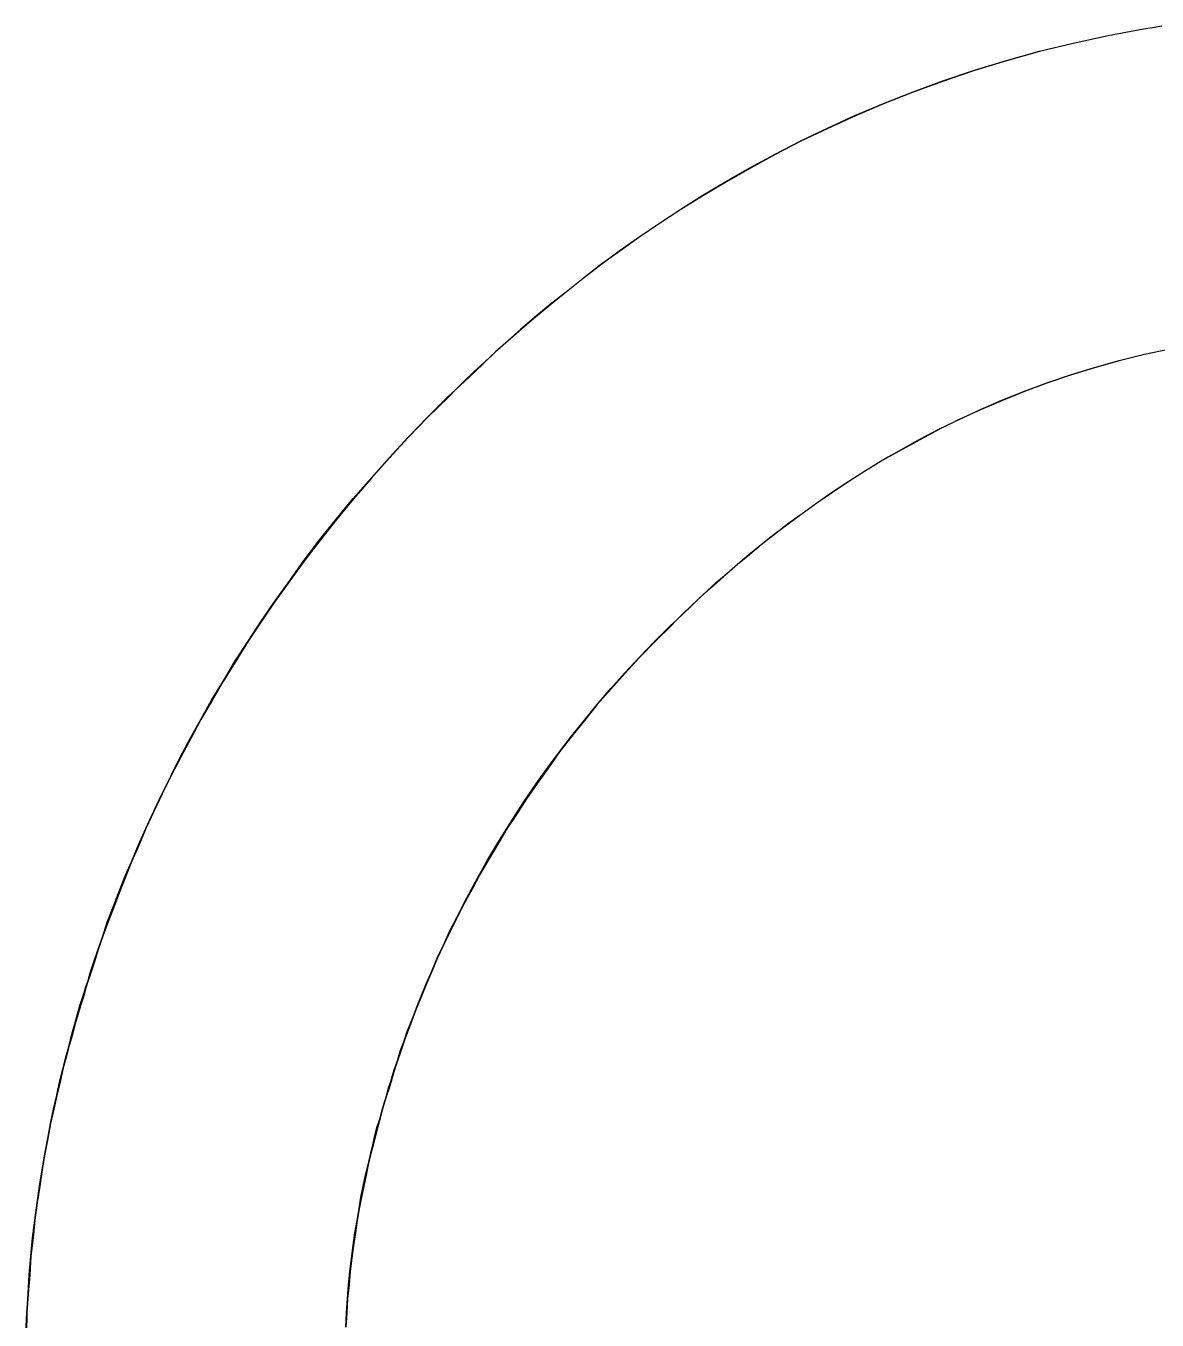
# Model space of a CAD drawing. Extents: x 22 to 393, y -205 to -25.
# Drawn here: x 360.26 to 362.275, y -45.495 to -43.191 of the extents above; entities that cross this region are included whole.
import ezdxf

# ---------------------------------------------------------------- set-up
doc = ezdxf.new("R2010")
doc.units = 0
doc.layers.add('BLACK', color=7, linetype='CONTINUOUS')

msp = doc.modelspace()

# ---------------------------------------------------------------- linework, layer by layer
at = {"layer": 'BLACK', "linetype": 'CONTINUOUS'}
for p, q in [((362.251, -43.196), (362.267, -43.1934)), ((362.267, -43.194), (362.251, -43.1966)), ((362.267, -43.1934), (362.284, -43.1905)), ((362.284, -43.1911), (362.267, -43.194)), ((362.267, -43.1934), (362.267, -43.1934)), ((362.267, -43.194), (362.267, -43.194)), ((362.267, -43.194), (362.267, -43.194)), ((362.126, -43.221), (362.188, -43.2077)), ((362.188, -43.2083), (362.126, -43.2216)), ((362.188, -43.2077), (362.251, -43.196)), ((362.251, -43.1966), (362.188, -43.2083)), ((362.188, -43.2077), (362.188, -43.2077)), ((362.188, -43.2077), (362.188, -43.2077)), ((362.188, -43.2077), (362.188, -43.2077)), ((362.188, -43.2083), (362.188, -43.2083)), ((362.188, -43.2083), (362.188, -43.2083)), ((362.251, -43.196), (362.251, -43.196)), ((362.251, -43.196), (362.251, -43.196)), ((362.007, -43.252), (362.066, -43.2358)), ((362.066, -43.2364), (362.007, -43.2526)), ((362.066, -43.2358), (362.126, -43.221)), ((362.126, -43.2216), (362.066, -43.2364)), ((362.066, -43.2358), (362.066, -43.2358)), ((362.066, -43.2358), (362.066, -43.2358)), ((362.066, -43.2358), (362.066, -43.2358)), ((362.126, -43.221), (362.126, -43.221)), ((362.126, -43.221), (362.126, -43.221)), ((362.126, -43.221), (362.126, -43.221)), ((361.95, -43.2695), (362.007, -43.252)), ((362.007, -43.2526), (361.95, -43.27)), ((362.007, -43.252), (362.007, -43.252)), ((362.007, -43.252), (362.007, -43.252)), ((362.007, -43.2526), (362.007, -43.2526)), ((361.894, -43.2881), (361.95, -43.2695)), ((361.95, -43.27), (361.895, -43.2887)), ((361.95, -43.2695), (361.95, -43.2695)), ((361.95, -43.2695), (361.95, -43.2695)), ((361.95, -43.2695), (361.95, -43.2695)), ((361.95, -43.27), (361.95, -43.27)), ((361.95, -43.27), (361.95, -43.27)), ((361.788, -43.3285), (361.841, -43.3078)), ((361.841, -43.3084), (361.788, -43.3291)), ((361.841, -43.3078), (361.894, -43.2881)), ((361.895, -43.2887), (361.841, -43.3084)), ((361.841, -43.3078), (361.841, -43.3078)), ((361.841, -43.3078), (361.841, -43.3078)), ((361.841, -43.3084), (361.841, -43.3084)), ((361.894, -43.2881), (361.894, -43.2881)), ((361.894, -43.2881), (361.894, -43.2881)), ((361.895, -43.2887), (361.895, -43.2887)), ((361.737, -43.3501), (361.788, -43.3285)), ((361.788, -43.3291), (361.738, -43.3507)), ((361.788, -43.3285), (361.788, -43.3285)), ((361.788, -43.3285), (361.788, -43.3285)), ((361.688, -43.3725), (361.737, -43.3501)), ((361.738, -43.3507), (361.689, -43.373)), ((361.737, -43.3501), (361.737, -43.3501)), ((361.737, -43.3501), (361.737, -43.3501)), ((361.641, -43.3955), (361.688, -43.3725)), ((361.689, -43.373), (361.641, -43.396)), ((361.688, -43.3725), (361.688, -43.3725)), ((361.688, -43.3725), (361.688, -43.3725)), ((361.688, -43.3725), (361.688, -43.3725)), ((361.595, -43.4191), (361.641, -43.3955)), ((361.641, -43.396), (361.595, -43.4196)), ((361.641, -43.3955), (361.641, -43.3955)), ((361.641, -43.3955), (361.641, -43.3955)), ((361.641, -43.396), (361.641, -43.396)), ((361.55, -43.4431), (361.595, -43.4191)), ((361.595, -43.4196), (361.551, -43.4437)), ((361.595, -43.4191), (361.595, -43.4191)), ((361.595, -43.4191), (361.595, -43.4191)), ((361.595, -43.4191), (361.595, -43.4191)), ((361.595, -43.4196), (361.595, -43.4196)), ((361.595, -43.4196), (361.595, -43.4196)), ((361.507, -43.4675), (361.55, -43.4431)), ((361.551, -43.4437), (361.508, -43.4681)), ((361.55, -43.4431), (361.55, -43.4431)), ((361.551, -43.4437), (361.551, -43.4437)), ((361.466, -43.4922), (361.507, -43.4675)), ((361.508, -43.4681), (361.467, -43.4927)), ((361.507, -43.4675), (361.507, -43.4675)), ((361.507, -43.4675), (361.507, -43.4675)), ((361.427, -43.517), (361.466, -43.4922)), ((361.467, -43.4927), (361.427, -43.5175)), ((361.466, -43.4922), (361.466, -43.4922)), ((361.466, -43.4922), (361.466, -43.4922)), ((361.389, -43.5419), (361.427, -43.517)), ((361.427, -43.517), (361.427, -43.517)), ((361.427, -43.517), (361.427, -43.517)), ((361.427, -43.5175), (361.389, -43.5424)), ((361.427, -43.5175), (361.427, -43.5175)), ((361.352, -43.5667), (361.389, -43.5419)), ((361.389, -43.5424), (361.352, -43.5672)), ((361.389, -43.5419), (361.389, -43.5419)), ((361.389, -43.5419), (361.389, -43.5419)), ((361.389, -43.5424), (361.389, -43.5424)), ((361.317, -43.5914), (361.352, -43.5667)), ((361.352, -43.5672), (361.318, -43.5919)), ((361.352, -43.5667), (361.352, -43.5667)), ((361.352, -43.5667), (361.352, -43.5667)), ((361.352, -43.5672), (361.352, -43.5672)), ((361.284, -43.6158), (361.317, -43.5914)), ((361.318, -43.5919), (361.284, -43.6163)), ((361.317, -43.5914), (361.317, -43.5914)), ((361.253, -43.6398), (361.284, -43.6158)), ((361.284, -43.6163), (361.253, -43.6403)), ((361.284, -43.6158), (361.284, -43.6158)), ((361.284, -43.6158), (361.284, -43.6158)), ((361.284, -43.6163), (361.284, -43.6163)), ((361.223, -43.6634), (361.253, -43.6398)), ((361.253, -43.6403), (361.223, -43.6639)), ((361.253, -43.6398), (361.253, -43.6398)), ((361.253, -43.6403), (361.253, -43.6403)), ((361.253, -43.6403), (361.253, -43.6403)), ((361.194, -43.6864), (361.223, -43.6634)), ((361.223, -43.6639), (361.195, -43.6869)), ((361.223, -43.6634), (361.223, -43.6634)), ((361.223, -43.6639), (361.223, -43.6639)), ((361.223, -43.6639), (361.223, -43.6639)), ((361.167, -43.7088), (361.194, -43.6864)), ((361.195, -43.6869), (361.168, -43.7092)), ((361.194, -43.6864), (361.194, -43.6864)), ((361.194, -43.6864), (361.194, -43.6864)), ((361.195, -43.6869), (361.195, -43.6869)), ((361.142, -43.7303), (361.167, -43.7088)), ((361.168, -43.7092), (361.143, -43.7308)), ((361.167, -43.7088), (361.167, -43.7088)), ((361.168, -43.7092), (361.168, -43.7092)), ((361.168, -43.7092), (361.168, -43.7092)), ((361.119, -43.751), (361.142, -43.7304)), ((361.143, -43.7308), (361.119, -43.7515)), ((361.142, -43.7304), (361.142, -43.7303)), ((361.143, -43.7308), (361.143, -43.7308)), ((361.077, -43.7894), (361.097, -43.7708)), ((361.097, -43.7708), (361.119, -43.7511)), ((361.119, -43.7515), (361.097, -43.7712)), ((361.097, -43.7708), (361.097, -43.7708)), ((361.097, -43.7708), (361.097, -43.7708)), ((361.119, -43.7511), (361.119, -43.751)), ((361.119, -43.7515), (361.119, -43.7515)), ((361.119, -43.7515), (361.119, -43.7515)), ((362.253, -43.7754), (362.299, -43.7654)), ((362.299, -43.766), (362.253, -43.776)), ((361.058, -43.8069), (361.077, -43.7894)), ((361.077, -43.7898), (361.059, -43.8073)), ((361.097, -43.7712), (361.077, -43.7898)), ((361.077, -43.7894), (361.077, -43.7894)), ((361.097, -43.7712), (361.097, -43.7712)), ((362.164, -43.7988), (362.208, -43.7865)), ((362.208, -43.7871), (362.164, -43.7994)), ((362.208, -43.7865), (362.253, -43.7754)), ((362.253, -43.776), (362.208, -43.7871)), ((362.208, -43.7865), (362.208, -43.7865)), ((362.208, -43.7865), (362.208, -43.7865)), ((362.208, -43.7865), (362.208, -43.7865)), ((362.208, -43.7871), (362.208, -43.7871)), ((362.253, -43.7754), (362.253, -43.7754)), ((362.253, -43.7754), (362.253, -43.7754)), ((362.253, -43.7754), (362.253, -43.7754)), ((361.041, -43.823), (361.058, -43.8069)), ((361.059, -43.8073), (361.042, -43.8235)), ((361.058, -43.8069), (361.058, -43.8069)), ((362.079, -43.8262), (362.121, -43.8121)), ((362.121, -43.8126), (362.079, -43.8268)), ((362.121, -43.8121), (362.164, -43.7988)), ((362.164, -43.7994), (362.121, -43.8126)), ((362.121, -43.8121), (362.121, -43.8121)), ((362.121, -43.8121), (362.121, -43.8121)), ((362.121, -43.8126), (362.121, -43.8126)), ((362.164, -43.7988), (362.164, -43.7988)), ((362.164, -43.7988), (362.164, -43.7988)), ((362.164, -43.7988), (362.164, -43.7988)), ((362.164, -43.7994), (362.164, -43.7994)), ((361.012, -43.8511), (361.026, -43.8378)), ((361.026, -43.8382), (361.013, -43.8515)), ((361.026, -43.8378), (361.041, -43.823)), ((361.042, -43.8235), (361.026, -43.8382)), ((361.026, -43.8378), (361.026, -43.8378)), ((361.026, -43.8378), (361.026, -43.8378)), ((361.026, -43.8382), (361.026, -43.8382)), ((361.041, -43.823), (361.041, -43.823)), ((361.042, -43.8235), (361.042, -43.8235)), ((362.039, -43.8413), (362.079, -43.8262)), ((362.079, -43.8268), (362.039, -43.8418)), ((362.079, -43.8262), (362.079, -43.8262)), ((362.079, -43.8262), (362.079, -43.8262)), ((360.976, -43.887), (361.012, -43.8511)), ((361.013, -43.8515), (360.976, -43.8875)), ((361.012, -43.8511), (361.012, -43.8511)), ((361.013, -43.8515), (361.013, -43.8515)), ((361.961, -43.8736), (361.999, -43.8571)), ((362, -43.8577), (361.961, -43.8741)), ((361.999, -43.8571), (362.039, -43.8413)), ((361.999, -43.8571), (361.999, -43.8571)), ((361.999, -43.8571), (361.999, -43.8571)), ((362.039, -43.8419), (362, -43.8576)), ((362, -43.8576), (362, -43.8576)), ((362, -43.8576), (362, -43.8577)), ((362.039, -43.8413), (362.039, -43.8413)), ((362.039, -43.8413), (362.039, -43.8413)), ((362.039, -43.8418), (362.039, -43.8418)), ((362.039, -43.8418), (362.039, -43.8419)), ((361.924, -43.8907), (361.961, -43.8736)), ((361.961, -43.8741), (361.924, -43.8912)), ((361.961, -43.8736), (361.961, -43.8736)), ((361.961, -43.8736), (361.961, -43.8736)), ((361.961, -43.8741), (361.961, -43.8741)), ((360.941, -43.9232), (360.976, -43.887)), ((360.976, -43.8875), (360.941, -43.9236)), ((360.976, -43.887), (360.976, -43.887)), ((361.853, -43.9264), (361.888, -43.9083)), ((361.888, -43.9089), (361.854, -43.9269)), ((361.888, -43.9083), (361.924, -43.8907)), ((361.924, -43.8912), (361.888, -43.9089)), ((361.888, -43.9083), (361.888, -43.9083)), ((361.888, -43.9083), (361.888, -43.9083)), ((361.924, -43.8907), (361.924, -43.8907)), ((361.924, -43.8907), (361.924, -43.8907)), ((361.924, -43.8912), (361.924, -43.8912)), ((360.907, -43.9595), (360.941, -43.9232)), ((360.941, -43.9236), (360.908, -43.9599)), ((360.941, -43.9232), (360.941, -43.9232)), ((360.941, -43.9232), (360.941, -43.9232)), ((360.941, -43.9236), (360.941, -43.9236)), ((361.82, -43.9448), (361.853, -43.9264)), ((361.854, -43.9269), (361.82, -43.9454)), ((361.853, -43.9264), (361.853, -43.9264)), ((361.853, -43.9264), (361.853, -43.9264)), ((361.854, -43.9269), (361.854, -43.9269)), ((361.787, -43.9636), (361.82, -43.9448)), ((361.82, -43.9454), (361.787, -43.9641)), ((361.82, -43.9448), (361.82, -43.9448)), ((361.82, -43.9454), (361.82, -43.9454)), ((361.82, -43.9454), (361.82, -43.9454)), ((360.875, -43.9959), (360.907, -43.9595)), ((360.908, -43.9599), (360.875, -43.9963)), ((360.907, -43.9595), (360.907, -43.9595)), ((360.907, -43.9595), (360.907, -43.9595)), ((361.756, -43.9825), (361.787, -43.9636)), ((361.787, -43.9641), (361.756, -43.983)), ((361.787, -43.9636), (361.787, -43.9636)), ((361.787, -43.9641), (361.787, -43.9641)), ((360.843, -44.0324), (360.875, -43.9959)), ((360.875, -43.9963), (360.844, -44.0328)), ((360.875, -43.9959), (360.875, -43.9959)), ((360.875, -43.9959), (360.875, -43.9959)), ((360.875, -43.9963), (360.875, -43.9963)), ((361.726, -44.0016), (361.756, -43.9825)), ((361.756, -43.983), (361.726, -44.0021)), ((361.756, -43.9825), (361.756, -43.9825)), ((361.756, -43.9825), (361.756, -43.9825)), ((361.756, -43.983), (361.756, -43.983)), ((361.669, -44.0398), (361.697, -44.0207)), ((361.697, -44.0212), (361.669, -44.0403)), ((361.697, -44.0207), (361.726, -44.0016)), ((361.726, -44.0021), (361.697, -44.0212)), ((361.697, -44.0207), (361.697, -44.0207)), ((361.697, -44.0207), (361.697, -44.0207)), ((361.697, -44.0212), (361.697, -44.0212)), ((361.726, -44.0016), (361.726, -44.0016)), ((361.726, -44.0016), (361.726, -44.0016)), ((361.726, -44.0016), (361.726, -44.0016)), ((361.726, -44.0021), (361.726, -44.0021)), ((360.813, -44.069), (360.843, -44.0324)), ((360.844, -44.0328), (360.814, -44.0693)), ((360.843, -44.0324), (360.843, -44.0324)), ((360.843, -44.0324), (360.843, -44.0324)), ((360.844, -44.0328), (360.844, -44.0328)), ((360.844, -44.0328), (360.844, -44.0328)), ((361.643, -44.0588), (361.669, -44.0398)), ((361.669, -44.0403), (361.643, -44.0593)), ((361.669, -44.0398), (361.669, -44.0398)), ((361.669, -44.0398), (361.669, -44.0398)), ((360.784, -44.1055), (360.813, -44.069)), ((360.814, -44.0693), (360.785, -44.1058)), ((360.813, -44.069), (360.813, -44.069)), ((360.813, -44.069), (360.813, -44.069)), ((360.814, -44.0693), (360.814, -44.0693)), ((361.617, -44.0775), (361.643, -44.0588)), ((361.643, -44.0593), (361.618, -44.078)), ((361.643, -44.0588), (361.643, -44.0588)), ((361.643, -44.0588), (361.643, -44.0588)), ((361.593, -44.0961), (361.617, -44.0775)), ((361.618, -44.078), (361.593, -44.0965)), ((361.617, -44.0775), (361.617, -44.0775)), ((361.617, -44.0775), (361.617, -44.0775)), ((360.756, -44.1419), (360.784, -44.1055)), ((360.785, -44.1058), (360.757, -44.1423)), ((360.784, -44.1055), (360.784, -44.1055)), ((360.784, -44.1055), (360.784, -44.1055)), ((360.785, -44.1058), (360.785, -44.1058)), ((361.548, -44.1319), (361.57, -44.1142)), ((361.57, -44.1147), (361.549, -44.1324)), ((361.57, -44.1142), (361.593, -44.0961)), ((361.593, -44.0965), (361.57, -44.1147)), ((361.57, -44.1142), (361.57, -44.1142)), ((361.57, -44.1142), (361.57, -44.1142)), ((361.57, -44.1147), (361.57, -44.1147)), ((361.593, -44.0961), (361.593, -44.0961)), ((361.593, -44.0961), (361.593, -44.0961)), ((361.593, -44.0965), (361.593, -44.0965)), ((361.528, -44.1492), (361.548, -44.1319)), ((361.549, -44.1324), (361.528, -44.1496)), ((361.548, -44.1319), (361.548, -44.1319)), ((361.549, -44.1324), (361.549, -44.1324)), ((361.549, -44.1324), (361.549, -44.1324)), ((360.73, -44.1783), (360.756, -44.1419)), ((360.757, -44.1423), (360.73, -44.1786)), ((360.756, -44.1419), (360.756, -44.1419)), ((360.756, -44.1419), (360.756, -44.1419)), ((361.509, -44.1658), (361.528, -44.1492)), ((361.528, -44.1496), (361.509, -44.1662)), ((361.528, -44.1492), (361.528, -44.1492)), ((361.528, -44.1496), (361.528, -44.1496)), ((360.704, -44.2144), (360.73, -44.1783)), ((360.73, -44.1786), (360.704, -44.2148)), ((360.73, -44.1783), (360.73, -44.1783)), ((360.73, -44.1783), (360.73, -44.1783)), ((361.474, -44.1969), (361.49, -44.1817)), ((361.491, -44.1822), (361.474, -44.1974)), ((361.49, -44.1817), (361.509, -44.1658)), ((361.49, -44.1817), (361.49, -44.1817)), ((361.509, -44.1662), (361.491, -44.1822)), ((361.491, -44.1822), (361.491, -44.1822)), ((361.509, -44.1658), (361.509, -44.1658)), ((361.458, -44.2113), (361.474, -44.1969)), ((361.474, -44.1974), (361.458, -44.2117)), ((361.474, -44.1969), (361.474, -44.1969)), ((361.474, -44.1969), (361.474, -44.1969)), ((361.474, -44.1974), (361.474, -44.1974)), ((360.679, -44.2504), (360.704, -44.2144)), ((360.704, -44.2148), (360.68, -44.2508)), ((360.704, -44.2144), (360.704, -44.2144)), ((360.704, -44.2144), (360.704, -44.2144)), ((360.704, -44.2148), (360.704, -44.2148)), ((361.431, -44.2372), (361.444, -44.2248)), ((361.444, -44.2252), (361.431, -44.2377)), ((361.444, -44.2248), (361.458, -44.2113)), ((361.458, -44.2117), (361.444, -44.2252)), ((361.444, -44.2248), (361.444, -44.2248)), ((361.444, -44.2248), (361.444, -44.2248)), ((361.458, -44.2113), (361.458, -44.2113)), ((360.656, -44.2862), (360.679, -44.2504)), ((360.68, -44.2508), (360.656, -44.2865)), ((360.679, -44.2504), (360.679, -44.2504)), ((360.679, -44.2504), (360.679, -44.2504)), ((360.68, -44.2508), (360.68, -44.2508)), ((361.408, -44.2589), (361.419, -44.2486)), ((361.419, -44.2491), (361.409, -44.2593)), ((361.419, -44.2486), (361.431, -44.2372)), ((361.431, -44.2377), (361.419, -44.2491)), ((361.419, -44.2486), (361.419, -44.2486)), ((361.419, -44.2486), (361.419, -44.2486)), ((361.431, -44.2372), (361.431, -44.2372)), ((361.38, -44.2866), (361.408, -44.2589)), ((361.409, -44.2593), (361.381, -44.2871)), ((361.408, -44.2589), (361.408, -44.2589)), ((360.633, -44.3216), (360.656, -44.2862)), ((360.656, -44.2865), (360.634, -44.3219)), ((360.656, -44.2862), (360.656, -44.2862)), ((360.656, -44.2862), (360.656, -44.2862)), ((360.656, -44.2865), (360.656, -44.2865)), ((361.353, -44.3145), (361.38, -44.2866)), ((361.381, -44.2871), (361.354, -44.315)), ((361.38, -44.2866), (361.38, -44.2866)), ((360.612, -44.3567), (360.633, -44.3216)), ((360.634, -44.3219), (360.612, -44.357)), ((360.633, -44.3216), (360.633, -44.3216)), ((360.634, -44.3219), (360.634, -44.3219)), ((361.327, -44.3426), (361.353, -44.3146)), ((361.354, -44.315), (361.328, -44.343)), ((361.353, -44.3146), (361.353, -44.3145)), ((361.353, -44.3145), (361.353, -44.3145)), ((361.354, -44.315), (361.354, -44.315)), ((361.302, -44.3707), (361.327, -44.3426)), ((361.328, -44.343), (361.303, -44.3711)), ((361.327, -44.3426), (361.327, -44.3426)), ((361.327, -44.3426), (361.327, -44.3426)), ((360.591, -44.3914), (360.612, -44.3567)), ((360.612, -44.357), (360.592, -44.3917)), ((360.612, -44.3567), (360.612, -44.3567)), ((360.612, -44.3567), (360.612, -44.3567)), ((360.612, -44.357), (360.612, -44.357)), ((360.572, -44.4257), (360.591, -44.3914)), ((360.592, -44.3917), (360.572, -44.426)), ((360.591, -44.3914), (360.591, -44.3914)), ((360.591, -44.3914), (360.591, -44.3914)), ((360.592, -44.3917), (360.592, -44.3917)), ((361.278, -44.3989), (361.302, -44.3707)), ((361.303, -44.3711), (361.278, -44.3992)), ((361.302, -44.3707), (361.302, -44.3707)), ((361.302, -44.3707), (361.302, -44.3707)), ((361.303, -44.3711), (361.303, -44.3711)), ((361.255, -44.427), (361.278, -44.3989)), ((361.278, -44.3992), (361.255, -44.4274)), ((361.278, -44.3989), (361.278, -44.3989)), ((361.278, -44.3989), (361.278, -44.3989)), ((361.278, -44.3992), (361.278, -44.3992)), ((360.553, -44.4595), (360.572, -44.4257)), ((360.572, -44.426), (360.554, -44.4598)), ((360.572, -44.4257), (360.572, -44.4257)), ((360.572, -44.4257), (360.572, -44.4257)), ((360.572, -44.426), (360.572, -44.426)), ((361.232, -44.4552), (361.255, -44.427)), ((361.255, -44.4274), (361.233, -44.4555)), ((361.255, -44.427), (361.255, -44.427)), ((361.255, -44.427), (361.255, -44.427)), ((361.255, -44.4274), (361.255, -44.4274)), ((360.535, -44.4928), (360.553, -44.4595)), ((360.554, -44.4598), (360.536, -44.4931)), ((360.553, -44.4595), (360.553, -44.4595)), ((361.211, -44.4833), (361.232, -44.4552)), ((361.233, -44.4555), (361.211, -44.4836)), ((361.232, -44.4552), (361.232, -44.4552)), ((361.19, -44.5113), (361.211, -44.4833)), ((361.211, -44.4836), (361.191, -44.5116)), ((361.211, -44.4833), (361.211, -44.4833)), ((361.211, -44.4833), (361.211, -44.4833)), ((360.519, -44.5255), (360.535, -44.4928)), ((360.536, -44.4931), (360.519, -44.5258)), ((360.535, -44.4928), (360.535, -44.4928)), ((360.535, -44.4928), (360.535, -44.4928)), ((360.536, -44.4931), (360.536, -44.4931)), ((360.503, -44.5576), (360.519, -44.5255)), ((360.519, -44.5258), (360.503, -44.5579)), ((360.519, -44.5255), (360.519, -44.5255)), ((361.17, -44.5391), (361.19, -44.5113)), ((361.191, -44.5116), (361.171, -44.5395)), ((361.19, -44.5113), (361.19, -44.5113)), ((361.19, -44.5113), (361.19, -44.5113)), ((361.151, -44.5669), (361.17, -44.5391)), ((361.171, -44.5395), (361.152, -44.5672)), ((361.17, -44.5391), (361.17, -44.5391)), ((361.171, -44.5395), (361.171, -44.5395)), ((360.488, -44.5891), (360.503, -44.5577)), ((360.503, -44.5579), (360.488, -44.5894)), ((360.503, -44.5577), (360.503, -44.5576)), ((360.503, -44.5577), (360.503, -44.5577)), ((360.503, -44.5579), (360.503, -44.5579)), ((361.133, -44.5944), (361.151, -44.5669)), ((361.152, -44.5672), (361.134, -44.5947)), ((361.151, -44.5669), (361.151, -44.5669)), ((361.151, -44.5669), (361.151, -44.5669)), ((361.152, -44.5672), (361.152, -44.5672)), ((360.474, -44.6199), (360.488, -44.5891)), ((360.488, -44.5894), (360.474, -44.6201)), ((360.488, -44.5891), (360.488, -44.5891)), ((360.488, -44.5894), (360.488, -44.5894)), ((361.116, -44.6217), (361.133, -44.5944)), ((361.134, -44.5947), (361.116, -44.622)), ((361.133, -44.5944), (361.133, -44.5944)), ((361.133, -44.5944), (361.133, -44.5944)), ((361.134, -44.5947), (361.134, -44.5947)), ((360.46, -44.6499), (360.474, -44.6199)), ((360.474, -44.6201), (360.461, -44.6501)), ((360.474, -44.6199), (360.474, -44.6199)), ((360.474, -44.6201), (360.474, -44.6201)), ((361.099, -44.6487), (361.116, -44.6217)), ((361.116, -44.622), (361.1, -44.649)), ((361.116, -44.6217), (361.116, -44.6217)), ((361.116, -44.622), (361.116, -44.622)), ((360.448, -44.6791), (360.46, -44.6499)), ((360.461, -44.6501), (360.448, -44.6793)), ((360.46, -44.6499), (360.46, -44.6499)), ((360.461, -44.6501), (360.461, -44.6501)), ((361.083, -44.6754), (361.099, -44.6487)), ((361.1, -44.649), (361.084, -44.6757)), ((361.099, -44.6487), (361.099, -44.6487)), ((361.099, -44.6487), (361.099, -44.6487)), ((360.436, -44.7074), (360.448, -44.6791)), ((360.448, -44.6793), (360.437, -44.7076)), ((360.448, -44.6791), (360.448, -44.6791)), ((360.448, -44.6793), (360.448, -44.6793)), ((361.068, -44.7018), (361.083, -44.6754)), ((361.084, -44.6757), (361.069, -44.7021)), ((361.083, -44.6754), (361.083, -44.6754)), ((361.083, -44.6754), (361.083, -44.6754)), ((360.425, -44.7349), (360.436, -44.7074)), ((360.437, -44.7077), (360.426, -44.7351)), ((360.436, -44.7074), (360.436, -44.7074)), ((360.436, -44.7074), (360.436, -44.7074)), ((360.437, -44.7076), (360.437, -44.7077)), ((360.437, -44.7077), (360.437, -44.7077)), ((361.054, -44.7278), (361.068, -44.7018)), ((361.069, -44.7021), (361.055, -44.7281)), ((361.068, -44.7018), (361.068, -44.7018)), ((360.415, -44.7614), (360.425, -44.7349)), ((360.426, -44.7351), (360.416, -44.7616)), ((360.425, -44.7349), (360.425, -44.7349)), ((360.426, -44.7351), (360.426, -44.7351)), ((361.04, -44.7534), (361.054, -44.7278)), ((361.055, -44.7281), (361.041, -44.7537)), ((361.054, -44.7278), (361.054, -44.7278)), ((361.054, -44.7278), (361.054, -44.7278)), ((361.055, -44.7281), (361.055, -44.7281)), ((360.405, -44.787), (360.415, -44.7614)), ((360.416, -44.7616), (360.406, -44.7872)), ((360.415, -44.7614), (360.415, -44.7614)), ((361.028, -44.7785), (361.04, -44.7534)), ((361.041, -44.7537), (361.028, -44.7788)), ((361.04, -44.7534), (361.04, -44.7534)), ((361.04, -44.7534), (361.04, -44.7534)), ((361.015, -44.8032), (361.028, -44.7785)), ((361.028, -44.7788), (361.016, -44.8035)), ((361.028, -44.7785), (361.028, -44.7785)), ((360.397, -44.8115), (360.405, -44.787)), ((360.406, -44.7872), (360.397, -44.8117)), ((360.405, -44.787), (360.405, -44.787)), ((360.406, -44.7872), (360.406, -44.7872)), ((360.406, -44.7872), (360.406, -44.7872)), ((361.004, -44.8274), (361.015, -44.8032)), ((361.016, -44.8035), (361.004, -44.8277)), ((361.015, -44.8032), (361.015, -44.8032)), ((361.016, -44.8035), (361.016, -44.8035)), ((360.389, -44.835), (360.397, -44.8115)), ((360.397, -44.8117), (360.389, -44.8352)), ((360.397, -44.8115), (360.397, -44.8115)), ((360.397, -44.8115), (360.397, -44.8115)), ((360.993, -44.851), (361.004, -44.8274)), ((361.004, -44.8277), (360.993, -44.8513)), ((361.004, -44.8274), (361.004, -44.8274)), ((361.004, -44.8277), (361.004, -44.8277)), ((360.381, -44.8574), (360.389, -44.835)), ((360.389, -44.8352), (360.382, -44.8575)), ((360.389, -44.835), (360.389, -44.835)), ((360.983, -44.8741), (360.993, -44.8511)), ((360.993, -44.8513), (360.983, -44.8743)), ((360.993, -44.8511), (360.993, -44.851)), ((360.993, -44.8513), (360.993, -44.8513)), ((360.993, -44.8513), (360.993, -44.8513)), ((360.374, -44.8785), (360.381, -44.8574)), ((360.382, -44.8575), (360.375, -44.8787)), ((360.381, -44.8574), (360.381, -44.8574)), ((360.381, -44.8574), (360.381, -44.8574)), ((360.382, -44.8575), (360.382, -44.8575)), ((360.973, -44.8965), (360.983, -44.8741)), ((360.983, -44.8743), (360.974, -44.8968)), ((360.983, -44.8741), (360.983, -44.8741)), ((360.983, -44.8743), (360.983, -44.8743)), ((360.366, -44.9037), (360.371, -44.8906)), ((360.371, -44.8907), (360.367, -44.9039)), ((360.371, -44.8906), (360.374, -44.8786)), ((360.375, -44.8787), (360.371, -44.8907)), ((360.371, -44.8906), (360.371, -44.8906)), ((360.371, -44.8907), (360.371, -44.8907)), ((360.371, -44.8907), (360.371, -44.8907)), ((360.374, -44.8786), (360.374, -44.8785)), ((360.374, -44.8785), (360.374, -44.8785)), ((360.375, -44.8787), (360.375, -44.8787)), ((360.964, -44.9183), (360.973, -44.8965)), ((360.974, -44.8968), (360.965, -44.9186)), ((360.973, -44.8965), (360.973, -44.8965)), ((360.973, -44.8965), (360.973, -44.8965)), ((360.974, -44.8968), (360.974, -44.8968)), ((360.357, -44.9335), (360.362, -44.918)), ((360.363, -44.9182), (360.358, -44.9337)), ((360.362, -44.918), (360.366, -44.9037)), ((360.362, -44.918), (360.362, -44.918)), ((360.367, -44.9039), (360.363, -44.9182)), ((360.363, -44.9182), (360.363, -44.9182)), ((360.366, -44.9037), (360.366, -44.9037)), ((360.367, -44.9039), (360.367, -44.9039)), ((360.956, -44.9394), (360.964, -44.9183)), ((360.965, -44.9186), (360.956, -44.9397)), ((360.964, -44.9183), (360.964, -44.9183)), ((360.964, -44.9183), (360.964, -44.9183)), ((360.965, -44.9186), (360.965, -44.9186)), ((360.965, -44.9186), (360.965, -44.9186)), ((360.352, -44.95), (360.357, -44.9335)), ((360.358, -44.9337), (360.353, -44.9502)), ((360.357, -44.9335), (360.357, -44.9335)), ((360.358, -44.9337), (360.358, -44.9337)), ((360.358, -44.9337), (360.358, -44.9337)), ((360.948, -44.9598), (360.956, -44.9394)), ((360.956, -44.9397), (360.948, -44.9601)), ((360.956, -44.9394), (360.956, -44.9394)), ((360.956, -44.9394), (360.956, -44.9394)), ((360.956, -44.9397), (360.956, -44.9397)), ((360.342, -44.9863), (360.347, -44.9677)), ((360.348, -44.9678), (360.343, -44.9865)), ((360.347, -44.9676), (360.352, -44.95)), ((360.347, -44.9677), (360.347, -44.9676)), ((360.347, -44.9677), (360.347, -44.9677)), ((360.353, -44.9502), (360.348, -44.9678)), ((360.348, -44.9678), (360.348, -44.9678)), ((360.352, -44.95), (360.352, -44.95)), ((360.352, -44.95), (360.352, -44.95)), ((360.353, -44.9502), (360.353, -44.9502)), ((360.94, -44.9795), (360.948, -44.9598)), ((360.948, -44.9601), (360.941, -44.9797)), ((360.948, -44.9598), (360.948, -44.9598)), ((360.337, -45.0061), (360.342, -44.9864)), ((360.343, -44.9865), (360.337, -45.0062)), ((360.342, -44.9864), (360.342, -44.9863)), ((360.343, -44.9865), (360.343, -44.9865)), ((360.343, -44.9865), (360.343, -44.9865)), ((360.934, -44.9983), (360.94, -44.9795)), ((360.941, -44.9797), (360.934, -44.9985)), ((360.94, -44.9795), (360.94, -44.9795)), ((360.94, -44.9795), (360.94, -44.9795)), ((360.941, -44.9797), (360.941, -44.9797)), ((360.941, -44.9797), (360.941, -44.9797)), ((360.331, -45.0269), (360.337, -45.0061)), ((360.337, -45.0062), (360.332, -45.027)), ((360.337, -45.0061), (360.337, -45.0061)), ((360.337, -45.0062), (360.337, -45.0062)), ((360.927, -45.0163), (360.934, -44.9983)), ((360.934, -44.9985), (360.928, -45.0165)), ((360.934, -44.9983), (360.934, -44.9983)), ((360.934, -44.9983), (360.934, -44.9983)), ((360.934, -44.9985), (360.934, -44.9985)), ((360.934, -44.9985), (360.934, -44.9985)), ((360.326, -45.0486), (360.331, -45.0269)), ((360.332, -45.027), (360.326, -45.0488)), ((360.331, -45.0269), (360.331, -45.0269)), ((360.331, -45.0269), (360.331, -45.0269)), ((360.332, -45.027), (360.332, -45.027)), ((360.916, -45.0498), (360.922, -45.0335)), ((360.922, -45.0337), (360.917, -45.05)), ((360.922, -45.0335), (360.927, -45.0163)), ((360.928, -45.0165), (360.922, -45.0337)), ((360.922, -45.0335), (360.922, -45.0335)), ((360.927, -45.0163), (360.927, -45.0163)), ((360.927, -45.0163), (360.927, -45.0163)), ((360.928, -45.0165), (360.928, -45.0165)), ((360.32, -45.0714), (360.326, -45.0486)), ((360.326, -45.0488), (360.321, -45.0715)), ((360.326, -45.0486), (360.326, -45.0486)), ((360.326, -45.0486), (360.326, -45.0486)), ((360.326, -45.0488), (360.326, -45.0488)), ((360.326, -45.0488), (360.326, -45.0488)), ((360.91, -45.0705), (360.913, -45.0597)), ((360.914, -45.0599), (360.911, -45.0707)), ((360.913, -45.0597), (360.916, -45.0498)), ((360.913, -45.0597), (360.913, -45.0597)), ((360.917, -45.05), (360.914, -45.0599)), ((360.916, -45.0498), (360.916, -45.0498)), ((360.315, -45.0951), (360.32, -45.0714)), ((360.321, -45.0715), (360.315, -45.0953)), ((360.32, -45.0714), (360.32, -45.0714)), ((360.32, -45.0714), (360.32, -45.0714)), ((360.321, -45.0715), (360.321, -45.0715)), ((360.321, -45.0715), (360.321, -45.0715)), ((360.903, -45.0943), (360.906, -45.082)), ((360.907, -45.0822), (360.903, -45.0945)), ((360.906, -45.082), (360.91, -45.0705)), ((360.906, -45.082), (360.906, -45.082)), ((360.906, -45.082), (360.906, -45.082)), ((360.911, -45.0707), (360.907, -45.0822)), ((360.907, -45.0822), (360.907, -45.0822)), ((360.91, -45.0705), (360.91, -45.0705)), ((360.309, -45.1198), (360.315, -45.0951)), ((360.315, -45.0953), (360.31, -45.1199)), ((360.315, -45.0951), (360.315, -45.0951)), ((360.315, -45.0951), (360.315, -45.0951)), ((360.315, -45.0953), (360.315, -45.0953)), ((360.895, -45.1211), (360.899, -45.1073)), ((360.899, -45.1075), (360.895, -45.1213)), ((360.899, -45.1073), (360.903, -45.0943)), ((360.903, -45.0945), (360.899, -45.1075)), ((360.899, -45.1073), (360.899, -45.1073)), ((360.899, -45.1073), (360.899, -45.1073)), ((360.899, -45.1075), (360.899, -45.1075)), ((360.903, -45.0943), (360.903, -45.0943)), ((360.903, -45.0945), (360.903, -45.0945)), ((360.903, -45.0945), (360.903, -45.0945)), ((360.304, -45.1454), (360.309, -45.1198)), ((360.31, -45.1199), (360.304, -45.1455)), ((360.309, -45.1198), (360.309, -45.1198)), ((360.309, -45.1198), (360.309, -45.1198)), ((360.31, -45.1199), (360.31, -45.1199)), ((360.891, -45.1356), (360.895, -45.1211)), ((360.895, -45.1213), (360.891, -45.1358)), ((360.895, -45.1211), (360.895, -45.1211)), ((360.895, -45.1213), (360.895, -45.1213)), ((360.299, -45.1719), (360.304, -45.1454)), ((360.304, -45.1455), (360.299, -45.1721)), ((360.304, -45.1454), (360.304, -45.1454)), ((360.304, -45.1455), (360.304, -45.1455)), ((360.882, -45.1668), (360.886, -45.1509)), ((360.887, -45.151), (360.883, -45.167)), ((360.886, -45.1509), (360.891, -45.1356)), ((360.886, -45.1509), (360.886, -45.1509)), ((360.886, -45.1509), (360.886, -45.1509)), ((360.891, -45.1358), (360.887, -45.151)), ((360.887, -45.151), (360.887, -45.151)), ((360.891, -45.1356), (360.891, -45.1356)), ((360.891, -45.1358), (360.891, -45.1358)), ((360.294, -45.1994), (360.299, -45.1719)), ((360.299, -45.1721), (360.294, -45.1995)), ((360.299, -45.1719), (360.299, -45.1719)), ((360.299, -45.1721), (360.299, -45.1721)), ((360.878, -45.1834), (360.882, -45.1668)), ((360.883, -45.167), (360.879, -45.1836)), ((360.882, -45.1668), (360.882, -45.1668)), ((360.882, -45.1668), (360.882, -45.1668)), ((360.883, -45.167), (360.883, -45.167)), ((360.289, -45.2276), (360.294, -45.1994)), ((360.294, -45.1995), (360.289, -45.2277)), ((360.294, -45.1994), (360.294, -45.1994)), ((360.294, -45.1994), (360.294, -45.1994)), ((360.294, -45.1995), (360.294, -45.1995)), ((360.874, -45.2007), (360.878, -45.1834)), ((360.879, -45.1836), (360.874, -45.2009)), ((360.878, -45.1834), (360.878, -45.1834)), ((360.879, -45.1836), (360.879, -45.1836)), ((360.879, -45.1836), (360.879, -45.1836)), ((360.865, -45.2374), (360.87, -45.2187)), ((360.87, -45.2189), (360.866, -45.2375)), ((360.87, -45.2187), (360.874, -45.2007)), ((360.874, -45.2009), (360.87, -45.2188)), ((360.87, -45.2187), (360.87, -45.2187)), ((360.87, -45.2188), (360.87, -45.2189)), ((360.874, -45.2007), (360.874, -45.2007)), ((360.874, -45.2007), (360.874, -45.2007)), ((360.874, -45.2009), (360.874, -45.2009)), ((360.284, -45.2568), (360.289, -45.2276)), ((360.289, -45.2277), (360.285, -45.2569)), ((360.289, -45.2276), (360.289, -45.2276)), ((360.289, -45.2277), (360.289, -45.2277)), ((360.861, -45.2566), (360.865, -45.2374)), ((360.866, -45.2375), (360.862, -45.2568)), ((360.865, -45.2374), (360.865, -45.2374)), ((360.866, -45.2375), (360.866, -45.2375)), ((360.28, -45.2868), (360.284, -45.2568)), ((360.285, -45.2569), (360.28, -45.2868)), ((360.284, -45.2568), (360.284, -45.2568)), ((360.285, -45.2569), (360.285, -45.2569)), ((360.857, -45.2765), (360.861, -45.2566)), ((360.862, -45.2568), (360.858, -45.2767)), ((360.861, -45.2566), (360.861, -45.2566)), ((360.862, -45.2568), (360.862, -45.2568)), ((360.276, -45.3175), (360.28, -45.2868)), ((360.28, -45.2868), (360.276, -45.3176)), ((360.28, -45.2868), (360.28, -45.2868)), ((360.28, -45.2868), (360.28, -45.2868)), ((360.854, -45.2971), (360.857, -45.2766)), ((360.858, -45.2767), (360.854, -45.2972)), ((360.857, -45.2766), (360.857, -45.2765)), ((360.858, -45.2767), (360.858, -45.2767)), ((360.85, -45.3182), (360.854, -45.2971)), ((360.854, -45.2972), (360.85, -45.3183)), ((360.854, -45.2971), (360.854, -45.2971)), ((360.854, -45.2972), (360.854, -45.2972)), ((360.272, -45.3491), (360.276, -45.3175)), ((360.276, -45.3176), (360.273, -45.3492)), ((360.276, -45.3175), (360.276, -45.3175)), ((360.276, -45.3175), (360.276, -45.3175)), ((360.276, -45.3176), (360.276, -45.3176)), ((360.846, -45.34), (360.85, -45.3182)), ((360.85, -45.3183), (360.847, -45.3401)), ((360.85, -45.3182), (360.85, -45.3182)), ((360.269, -45.3815), (360.272, -45.3491)), ((360.273, -45.3492), (360.269, -45.3815)), ((360.272, -45.3491), (360.272, -45.3491)), ((360.273, -45.3492), (360.273, -45.3492)), ((360.273, -45.3492), (360.273, -45.3492)), ((360.843, -45.3623), (360.846, -45.34)), ((360.847, -45.3401), (360.844, -45.3624)), ((360.846, -45.34), (360.846, -45.34)), ((360.846, -45.34), (360.846, -45.34)), ((360.847, -45.3401), (360.847, -45.3401)), ((360.266, -45.4146), (360.269, -45.3815)), ((360.269, -45.3815), (360.267, -45.4146)), ((360.269, -45.3815), (360.269, -45.3815)), ((360.269, -45.3815), (360.269, -45.3815)), ((360.269, -45.3815), (360.269, -45.3815)), ((360.84, -45.3852), (360.843, -45.3623)), ((360.844, -45.3624), (360.841, -45.3853)), ((360.843, -45.3623), (360.843, -45.3623)), ((360.844, -45.3624), (360.844, -45.3624)), ((360.837, -45.4087), (360.84, -45.3852)), ((360.841, -45.3853), (360.838, -45.4087)), ((360.84, -45.3852), (360.84, -45.3852)), ((360.84, -45.3852), (360.84, -45.3852)), ((360.841, -45.3853), (360.841, -45.3853)), ((360.264, -45.4484), (360.266, -45.4146)), ((360.267, -45.4146), (360.264, -45.4485)), ((360.266, -45.4146), (360.266, -45.4146)), ((360.267, -45.4146), (360.267, -45.4146)), ((360.267, -45.4146), (360.267, -45.4146)), ((360.835, -45.4327), (360.837, -45.4087)), ((360.838, -45.4087), (360.836, -45.4327)), ((360.837, -45.4087), (360.837, -45.4087)), ((360.262, -45.483), (360.264, -45.4484)), ((360.264, -45.4485), (360.262, -45.483)), ((360.264, -45.4484), (360.264, -45.4484)), ((360.264, -45.4484), (360.264, -45.4484)), ((360.264, -45.4485), (360.264, -45.4485)), ((360.836, -45.4327), (360.833, -45.4573)), ((360.833, -45.4572), (360.835, -45.4327)), ((360.835, -45.4327), (360.835, -45.4327)), ((360.835, -45.4327), (360.835, -45.4327)), ((360.836, -45.4327), (360.836, -45.4327)), ((360.831, -45.4823), (360.833, -45.4572)), ((360.833, -45.4573), (360.832, -45.4823)), ((360.833, -45.4572), (360.833, -45.4572)), ((360.833, -45.4573), (360.833, -45.4573)), ((360.833, -45.4573), (360.833, -45.4573)), ((360.26, -45.5183), (360.262, -45.483)), ((360.262, -45.483), (360.261, -45.5183)), ((360.262, -45.483), (360.262, -45.483)), ((360.262, -45.483), (360.262, -45.483)), ((360.832, -45.4823), (360.83, -45.5079)), ((360.83, -45.5079), (360.831, -45.4823)), ((360.831, -45.4823), (360.831, -45.4823)), ((360.832, -45.4823), (360.832, -45.4823))]:
    msp.add_line(p, q, dxfattribs=at)

doc.saveas('drawing.dxf')
